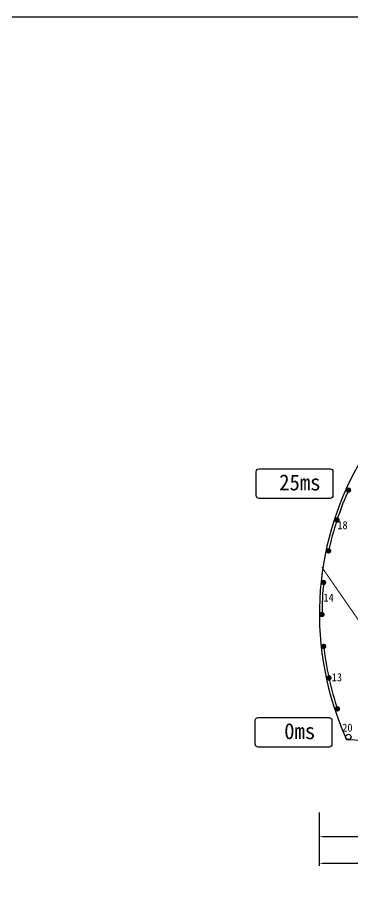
# Model space of a CAD drawing. Header units: millimetres. Extents: x -114429 to 52969, y -22900 to 28700.
# Drawn here: x -37170 to -30873, y -13261 to 2900 of the extents above; entities that cross this region are included whole.
import ezdxf
from ezdxf.enums import TextEntityAlignment as Align

# ---------------------------------------------------------------- set-up
doc = ezdxf.new("R2010")
doc.units = ezdxf.units.MM
doc.header["$LTSCALE"] = 500
doc.header["$PDMODE"] = 1
doc.linetypes.add('A-DASHD01', pattern=[0.75, 0.5, -0.25])
for name, color, linetype in [('CS-BLST', 4, 'Continuous'), ('CS-BLST-HIDL', 2, 'A-DASHD01'), ('CS-BLST-LIN3', 2, 'Continuous'), ('CS-BLST-TEX1', 6, 'Continuous'), ('CS-BLST-TEX2', 3, 'Continuous'), ('CS-DIMS', 1, 'Continuous'), ('CS-EXCV', 3, 'E-DIGLN01'), ('CS-TABL', 3, 'Continuous'), ('CX-PAPR', 2, 'Continuous')]:
    doc.layers.add(name, color=color, linetype=linetype)
doc.styles.add('굴림체', font='')
doc.styles.get('굴림체').set_extended_font_data('GulimChe')
doc.linetypes.add('E-DIGLN01', pattern='A,0.9,-0.2,[19,kscals.shx,S=0.1,R=180,X=0,Y=0],0.9', length=2)
doc.dimstyles.new('DIM01-50', dxfattribs={"dimscale": 50, "dimtxt": 3, "dimasz": 1.8, "dimexe": 1, "dimexo": 1, "dimgap": 1, "dimtad": 1, "dimdec": 0, "dimzin": 9, "dimdsep": 46, "dimlunit": 6, "dimtxsty": '굴림체', "dimcen": 2.5, "dimclrt": 3, "dimadec": 4, "dimazin": 0, "dimtfac": 1, "dimtdec": 0, "dimtmove": 2, "dimatfit": 3, "dimfxl": 1, "dimtolj": 1, "dimtzin": 0, "dimarcsym": 0})

# ---------------------------------------------------------------- blocks, each defined once
blk = doc.blocks.new('*D575')
at = {"layer": 'CS-DIMS', "color": 0, "lineweight": -2, "transparency": 16777216}
for p, q in [((-31501, -12003), (-31501, -12503)), ((-25951, -12003), (-25951, -12503)), ((-31411, -12453), (-26041, -12453))]:
    blk.add_line(p, q, dxfattribs=at)
at = {"layer": 'CS-DIMS', "color": 0, "transparency": 16777216}
for points in [[(-31411, -12438), (-31411, -12468), (-31501, -12453)], [(-26041, -12438), (-26041, -12468), (-25951, -12453)]]:
    blk.add_solid(points, dxfattribs=at)
at = {"layer": 'Defpoints', "color": 0, "transparency": 16777216}
for p in [(-31501, -11953), (-25951, -11953), (-25951, -12453)]:
    blk.add_point(p, dxfattribs=at)
at = {"layer": 'CS-DIMS', "color": 3, "transparency": 16777216, "insert": (-28726, -12317), "char_height": 150, "attachment_point": 5, "style": '굴림체'}
blk.add_mtext('\\A1;5,550', dxfattribs=at)
blk = doc.blocks.new('*D577')
at = {"layer": 'CS-DIMS', "color": 0, "lineweight": -2, "transparency": 16777216}
for p, q in [((-31501, -12503), (-31501, -13003)), ((-20400, -12503), (-20400, -13003)), ((-31411, -12953), (-20490, -12953))]:
    blk.add_line(p, q, dxfattribs=at)
at = {"layer": 'CS-DIMS', "color": 0, "transparency": 16777216}
for points in [[(-31411, -12938), (-31411, -12968), (-31501, -12953)], [(-20490, -12938), (-20490, -12968), (-20400, -12953)]]:
    blk.add_solid(points, dxfattribs=at)
at = {"layer": 'Defpoints', "color": 0, "transparency": 16777216}
for p in [(-31501, -12453), (-20400, -12453), (-20400, -12953)]:
    blk.add_point(p, dxfattribs=at)
at = {"layer": 'CS-DIMS', "color": 3, "transparency": 16777216, "insert": (-25951, -12817), "char_height": 150, "attachment_point": 5, "style": '굴림체'}
blk.add_mtext('\\A1;11,100', dxfattribs=at)

msp = doc.modelspace()

# ---------------------------------------------------------------- linework, layer by layer
at = {"layer": 'CS-BLST', "lineweight": 0, "const_width": 50}
for points in [[(-30960.7, -5937.4, 1), (-30944.1, -5984.6, 1)], [(-31180.3, -6497.4, 1), (-31158.8, -6542.6, 1)], [(-31339.2, -7077.6, 1), (-31313, -7120.2, 1)], [(-31435.4, -7671.4, 1), (-31404.8, -7711, 1)], [(-31467.9, -8272.1, 1), (-31433.3, -8308.2, 1)], [(-31436.3, -8872.9, 1), (-31398.1, -8905, 1)], [(-31341, -9466.8, 1), (-31299.6, -9494.8, 1)], [(-31183.1, -10047.3, 1), (-31138.9, -10070.6, 1)]]:
    msp.add_lwpolyline(points, format="xyb", close=True, dxfattribs=at)
at = {"layer": 'CS-BLST'}
msp.add_circle((-30955.8, -10584.4), 50, dxfattribs=at)
at = {"layer": 'CS-BLST-HIDL', "const_width": 20}
msp.add_lwpolyline([(-27863.2, -8557.4), (-30654.7, -8557.4), (-31453.7, -7405.5)], dxfattribs=at)
at = {"layer": 'CS-BLST-LIN3', "flags": 128}
for points in [[(-30942, -5938.2, 0.0555633), (-31331.2, -7123.4, 0.0555633)], [(-31417.4, -7666.4, 0.0288713), (-31450.5, -8315.2, 0.0288713)], [(-31419.9, -8864.1, 0.0555633), (-31153, -10082.7)]]:
    msp.add_lwpolyline(points, format="xyb", dxfattribs=at)
at = {"layer": 'CS-EXCV', "flags": 128}
msp.add_lwpolyline([(-20912.2, -10632.9, 0.2424339), (-21161.4, -5436.5, 0.2679492), (-25950.5, -2671.5, 0.2679492), (-30739.6, -5436.5, 0.2424339), (-30988.8, -10632.9)], format="xyb", dxfattribs=at)
at = {"layer": 'CS-EXCV'}
msp.add_arc((-25950.5, 96292.9), 107044.4, 267.302261, 272.697739, dxfattribs=at)
at = {"layer": 'CS-TABL'}
for points in [[(-32686.3, -6061.3), (-32686.3, -5615.9, -0.4142136), (-32631.4, -5561), (-31299.7, -5561, -0.4142136), (-31244.8, -5615.9), (-31244.8, -6061.3, -0.4142136), (-31299.7, -6116.2), (-32631.4, -6116.2, -0.4142136)], [(-32705.8, -10721.3), (-32705.8, -10275.9, -0.4142136), (-32651, -10221), (-31319.3, -10221, -0.4142136), (-31264.4, -10275.9), (-31264.4, -10721.3, -0.4142136), (-31319.3, -10776.2), (-32651, -10776.2, -0.4142136)]]:
    msp.add_lwpolyline(points, format="xyb", close=True, dxfattribs=at)
at = {"layer": 'CX-PAPR'}
msp.add_lwpolyline([(-38550, -22900), (1250, -22900), (1250, 2900), (-38550, 2900)], close=True, dxfattribs=at)

# ---------------------------------------------------------------- texts
at = {"layer": 'CS-BLST-TEX1', "style": '굴림체'}
for s, p in [('  25ms', (-32060.5, -5816)), ('  0ms', (-32063, -10476.1))]:
    msp.add_text(s, height=300, dxfattribs=at).set_placement(p, align=Align.MIDDLE_CENTER)
at = {"layer": 'CS-BLST-TEX2', "style": '굴림체'}
for s, rotation, p in [('18', 360, (-31066.2, -6618.8)), ('14', 360, (-31327.7, -7975.2)), ('13', 360, (-31171.9, -9468.3)), ('20', 0, (-30974.3, -10412.3, 0))]:
    msp.add_text(s, height=150, rotation=rotation, dxfattribs=at).set_placement(p, align=Align.MIDDLE)

# ---------------------------------------------------------------- dimensions: what is measured, and where the dimension line sits
at = {"layer": 'CS-DIMS'}
for base, p1, p2, picture, middle in [((-25950.5, -12453), (-31500.6, -11953), (-25950.5, -11953), '*D575', (-28725.5, -12316.9)), ((-20400.4, -12953), (-31500.6, -12453), (-20400.4, -12453), '*D577', (-25950.5, -12816.8))]:
    dim = msp.add_linear_dim(base=base, p1=p1, p2=p2, dimstyle='DIM01-50', dxfattribs=at)
    dim.commit()
    dim.dimension.update_dxf_attribs({"geometry": picture, "text_midpoint": middle})

doc.saveas('drawing.dxf')
